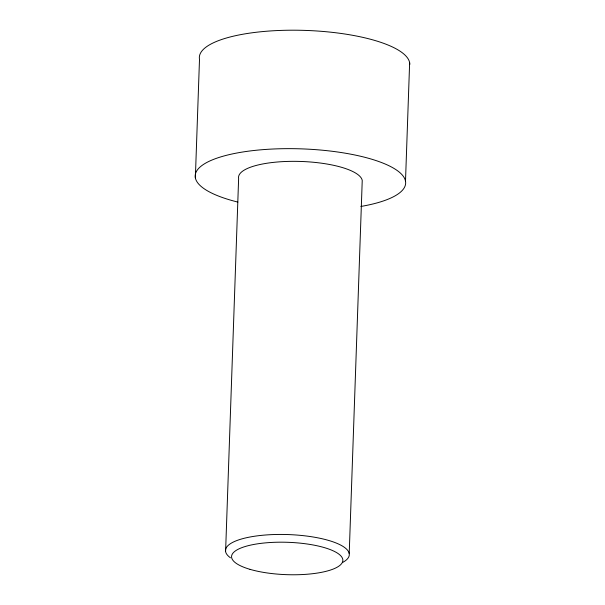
<?xml version="1.0" encoding="UTF-8"?>
<svg xmlns="http://www.w3.org/2000/svg" width="605" height="605" viewBox="0 0 605 605"><rect width="100%" height="100%" fill="white"/><g stroke="black" fill="none" stroke-linecap="round" stroke-linejoin="round"><path stroke-width="0.91" d="M195.362 177.764L199.499 59.32A105.285 30.605 2 0 1 301.887 30.31A105.285 30.605 2 0 1 409.797 64.478M225.597 551.563L238.627 178.46A61.937 18.006 2 0 1 297.063 161.361A61.937 18.006 2 0 1 362.236 180.449L349.214 553.552M405.501 181.152L409.638 62.708M237.848 202.078A105.285 30.605 2 0 1 223.026 156.234A105.285 30.605 2 0 1 379.592 161.815A105.285 30.605 2 0 1 360.882 206.456M230.467 557.81A61.937 18.006 2 0 1 289.44 534.616A61.937 18.006 2 0 1 342.611 562.468M250.039 569.35A55.683 16.191 2 0 0 341.659 563.558A55.683 16.191 2 0 0 269.89 542.534A55.683 16.191 2 0 0 250.039 569.35"/></g></svg>
